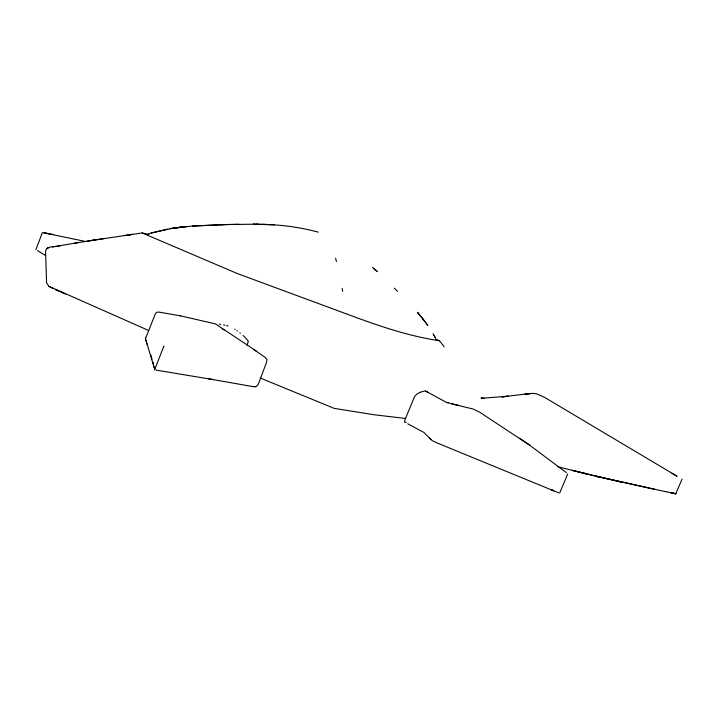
<?xml version="1.0" encoding="UTF-8"?>
<svg xmlns="http://www.w3.org/2000/svg" width="718" height="718" viewBox="0 0 718 718"><rect width="100%" height="100%" fill="white"/><g stroke="black" fill="none" stroke-linecap="round" stroke-linejoin="round"><path stroke-width="1.08" d="M180.649 315.866L158.741 312.07L156.65 312.339L155.339 313.892L145.449 338.699L154.244 367.715M248.24 341.472L247.037 345.34M145.467 338.402L145.539 337.756M35.927 249.559L42.407 232.56M154.567 369.833L155.339 367.787M163.704 346.588L154.585 369.779M163.435 347.189L163.821 346.229M682.091 479.094L675.755 493.751M559.645 493.06L567.75 473.907M675.791 493.661L664.868 491.507M60.85 245.493C56.345 247.557 47.289 244.937 45.566 250.941L46.562 282.748L48.743 286.168M208.444 378.754L251.892 386.437L256.335 386.643L258.381 384.067L266.593 362.213L266.925 359.368L264.87 357.205L249.46 346.462L215.391 323.881L180.254 315.794M46.885 248.491L48.142 247.925L47.451 248.195M420.434 392.27L420.757 392.136A73.227 26.799 -64 0 1 422.893 391.454L425.2 390.933A4.891 1.813 -65 0 1 425.487 390.969L427.129 391.974A76.593 28.316 -63.8 0 1 427.704 392.405M148.608 233.718L167.474 229.177M151.327 232.955L171.593 228.441M52.405 246.974L78.442 242.567M169.798 228.755L174.671 227.956M74.528 243.196L103.482 238.654M87.309 241.149L94.947 239.965M92.308 240.368L142.173 232.964L237.452 273.594L346.39 313.883M124.25 235.558L132.642 234.337L128.396 234.948M175.309 227.866L182.516 226.951M186.662 226.529L170.992 228.548L192.406 226.044L226.385 224.528M532.244 393.41L524.912 394.155L532.585 393.383L536.454 393.724L544.881 397.548L677.029 476.231L672.021 473.297M178.522 227.427L181.169 227.103M528.385 393.724L501.972 396.901L508.147 396.201L481.455 398.284L484.013 398.382L481.006 398.14M192.442 226.062L224.644 224.581L254.28 224.204M221.171 224.671L238.906 224.267M256.075 224.222L257.861 224.249M263.156 224.366L264.906 224.42M274.24 224.86L253.382 224.204C275.236 224.079 297.126 226.394 318.245 232.147M254.208 386.742L254.863 386.787M406.191 422.489L404.539 421.996L404.898 419.931L414.636 396.462L416.655 394.317A50.879 18.731 -64.3 0 1 420.434 392.243M405.697 418.477L374.204 414.771L334.193 408.371L260.087 377.955M253.876 386.715L251.892 386.437M219.322 324.159L220.749 324.374M156.111 370.12L213.399 379.634M85.442 241.454L43.708 232.811M53.5 234.571L47.864 233.556M43.654 232.794L44.983 233.045M142.227 232.982L148.868 234.436M665.191 491.579L596.093 476.222L654.475 489.308M481.59 398.239L482.164 398.373M619.625 481.706L621.196 482.056L596.093 476.222M226.655 325.568L228.136 325.927M458.999 405.58L452.044 403.884L473.198 409.054L479.696 412.204L529.292 444.909L566.322 472.606M584.066 473.297L586.516 473.916L572.228 470.353L598.265 476.743L557.958 466.799M425.639 391.032L445.833 402.098L452.241 403.938M438.527 340.565C407.025 335.889 376.151 324.949 346.92 314.062M438.617 340.583L439.569 340.835L444.155 346.731M446.82 402.502L448.068 402.888M438.366 443.482L558.595 492.826M429.543 438.061L432.622 440.87L438.554 443.562M148.671 330.504L49.03 286.383M65.32 293.994L55.816 289.749L57.952 290.7M435.539 339.013L439.533 340.826M52.764 288.394L49.345 286.59M407.77 423.791L423.961 432.478L431.222 439.784M37.56 250.582L45.503 255.536M222.23 328.754L222.84 329.14M234.624 329.086L235.145 329.436M256.586 351.398L253.741 349.424M529.292 444.909L519.509 438.204M223.594 329.652L224.043 329.966M239.785 332.721L240.368 333.17M372.462 267.32L375.442 270.013M373.656 268.388L377.219 271.646L374.841 269.465M394.326 288.142L397.512 291.311M422.112 317.912L417.472 312.357L417.849 312.797M417.472 312.357L418.971 314.098L418.594 313.667M419.33 314.529L425.837 322.795M422.444 318.325L423.414 319.564M423.09 319.16L424.347 320.793M425.253 322.005L427.497 325.128M426.402 323.585L427.757 325.514L426.959 324.365M248.087 340.817L246.355 338.797A55.744 53.832 80.1 0 0 243.052 335.477M433.035 333.735L435.198 337.487M434.04 335.45L435.458 337.945M146.732 342.89L147.549 345.241M146.176 341.337L145.494 339.129M150.681 354.701L152.028 359.126M335.575 258.229L336.455 261.603M153.122 363.039L152.952 362.339L153.455 364.331M153.984 366.548L154.199 367.553M342.19 288.313L342.674 291.409M236.823 330.576A80.272 77.373 78.5 0 1 237.416 330.98M223.549 324.886A83.162 80.272 77.5 0 1 224.86 325.164M47.81 233.547L45.09 233.063L47.747 233.538M675.737 493.813L670.935 492.727L675.746 493.813M553.668 490.762L551.684 489.936L553.668 490.762M53.392 288.672L52.827 288.421L53.392 288.672"/></g></svg>
